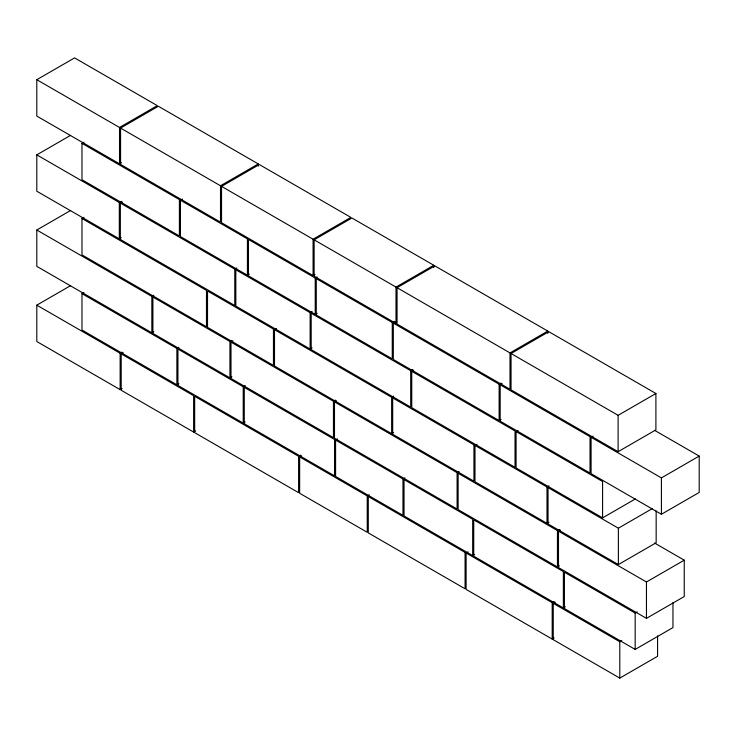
<?xml version="1.0" encoding="UTF-8"?>
<svg xmlns="http://www.w3.org/2000/svg" width="736" height="736" viewBox="0 0 736 736"><rect width="100%" height="100%" fill="white"/><g stroke="black" fill="none" stroke-linecap="round" stroke-linejoin="round"><path stroke-width="1.1" d="M36.8 79.709L74.584 57.896L157.302 105.644L119.517 127.466L36.8 79.709L36.8 116.076L119.517 163.824L121.504 162.674M121.293 237.71L119.306 238.85L36.8 191.222L36.8 154.854L70.61 135.341M81.981 143.373L179.4 199.612L179.4 235.971L81.981 179.731L81.981 143.373L83.978 142.223M120.566 128.073L220.496 185.766L220.496 222.125L120.566 164.432L120.566 128.073L158.35 106.251L258.281 163.944L258.281 166.216M153.833 331.642L151.846 332.792L36.8 266.368L36.8 230.009L70.61 210.487M81.981 218.518L206.476 290.398L206.476 326.756L81.981 254.886L81.981 218.518L83.978 217.368M36.8 154.854L119.306 202.492L121.293 201.342M120.354 203.099L234.775 269.155L234.775 305.514L120.354 239.458L120.354 203.099L122.342 201.949M249.403 274.096L247.416 275.246L180.449 236.578L180.449 200.22L182.436 199.07M220.496 185.766L258.281 163.944M221.545 186.374L259.33 164.551L350.87 217.396L313.076 239.218L221.545 186.374L221.545 222.732L313.076 275.577L315.063 274.427M122.13 388.488L120.143 389.638L36.8 341.522L36.8 305.155L70.61 285.632M178.866 383.668L176.879 384.818L81.981 330.032L81.981 293.673L83.978 292.523M36.8 230.009L151.846 296.424L153.833 295.283M234.775 269.155L236.762 268.005M314.125 239.826L396.005 287.095L396.005 323.454L314.125 276.184L314.125 239.826L351.918 218.003L433.789 265.273L433.789 267.545M36.8 305.155L120.143 353.271L122.13 352.13M195.61 430.91L193.623 432.06L121.192 390.246L121.192 353.878L123.188 352.737M81.981 293.673L176.879 348.45L178.866 347.309M317.216 313.242L315.229 314.392L248.464 275.853L248.464 239.485L315.229 278.033L317.216 276.883M231.932 376.731L229.945 377.881L152.895 333.399L152.895 297.031L229.945 341.513L231.932 340.372M230.994 342.12L333.445 401.267L333.445 437.635L230.994 378.488L230.994 342.12L232.981 340.97M393.631 432.51L391.644 433.66L274.5 366.031L274.5 329.664L276.488 328.514M312.128 347.88L310.141 349.03L235.824 306.121L235.824 269.762L310.141 312.671L312.128 311.521M396.005 287.095L433.789 265.273M397.054 287.702L510.002 352.912L510.002 389.27L397.054 324.061L397.054 287.702L434.838 265.88L547.786 331.09L547.786 333.362M245.208 421.967L243.22 423.117L177.928 385.425L177.928 349.057L243.22 386.759L245.208 385.609M392.27 322.515L392.27 358.874L316.278 314.999L316.278 278.64L392.27 322.515L394.257 321.365M501.115 419.419L499.128 420.569L393.318 359.481L393.318 323.122L395.315 321.972M333.445 401.267L335.432 400.126M334.494 401.874L457.093 472.659L457.093 509.027L334.494 438.242L334.494 401.874L336.481 400.734M410.697 370.723L410.697 407.091L311.19 349.637L311.19 313.278L410.697 370.723L412.684 369.582M411.746 371.33L515.034 430.965L515.034 467.332L411.746 407.698L411.746 371.33L413.733 370.18M274.5 329.664L391.644 397.302L393.631 396.152M298.595 456.302L298.595 492.66L194.672 432.667L194.672 396.299L298.595 456.302L300.582 455.152M299.644 456.909L367.236 495.935L367.236 532.294L299.644 493.267L299.644 456.909L301.631 455.759M335.588 440.082L402.978 478.989L402.978 515.356L335.588 476.45L335.588 440.082L337.576 438.941M510.002 352.912L547.786 331.09M511.051 353.51L548.835 331.697L655.905 393.512L655.905 429.87L618.111 451.692L511.051 389.878L511.051 353.51L618.111 415.325L655.905 393.512M393.318 323.122L499.128 384.21L501.115 383.06M500.176 384.818L590.033 436.687L590.033 473.055L500.176 421.176L500.176 384.818L502.173 383.668M367.236 495.935L369.233 494.785M402.978 478.989L404.966 477.848M548.982 522.201L546.995 523.351L474.987 481.776L474.987 445.418L476.974 444.268M635.398 498.925L602.582 517.868L516.083 467.93L516.083 431.572L518.07 430.422M457.093 472.659L459.08 471.509M654.626 430.348L699.2 456.081L699.2 492.448L661.416 514.262L591.082 473.662L591.082 437.294L593.069 436.144M474.987 445.418L546.995 486.993L548.982 485.843M554.18 637.928L552.193 639.078L466.118 589.389L466.118 553.021L468.114 551.871M472.678 555.597L472.678 519.23L404.027 479.596L404.027 515.964L472.678 555.597L474.665 554.447M559.434 565.809L557.446 566.959L458.142 509.634L458.142 473.266L557.446 530.601L559.434 529.451M654.598 543.058L684.25 560.17L684.25 596.537L646.456 618.35L558.495 567.566L558.495 531.208L560.482 530.058M591.082 437.294L661.416 477.903L699.2 456.081M656.162 510.931L656.162 542.745L618.378 564.567L548.044 523.958L548.044 487.6L618.378 528.2L652.188 508.677M466.118 553.021L552.193 602.72L554.18 601.57M657.579 635.84L657.579 656.291L619.795 678.104L553.242 639.685L553.242 603.327L555.229 602.177M563.371 607.954L563.371 571.596L473.726 519.837L473.726 556.204L563.371 607.954L565.358 606.804M558.495 531.208L646.456 581.992L684.25 560.17M672.962 602.591L672.962 627.596L635.168 649.41L564.42 608.562L564.42 572.203L635.168 613.051L637.155 611.901M553.242 603.327L619.795 641.746L621.782 640.596M180.449 200.22L247.416 238.878L247.416 275.246M516.083 431.572L602.582 481.51L602.582 517.868M121.192 353.878L193.623 395.701L193.623 432.06M661.416 477.903L661.416 514.262M646.456 581.992L646.456 618.35M635.168 613.051L635.168 649.41M619.795 641.746L619.795 678.104M618.378 528.2L618.378 564.567M618.111 415.325L618.111 451.692M557.446 530.601L557.446 566.959M552.193 602.72L552.193 639.078M546.995 486.993L546.995 523.351M499.128 384.21L499.128 420.569M391.644 397.302L391.644 433.66M315.229 278.033L315.229 314.392M313.076 239.218L313.076 275.577M310.141 312.671L310.141 349.03M243.22 386.759L243.22 423.117M229.945 341.513L229.945 377.881M176.879 348.45L176.879 384.818M151.846 296.424L151.846 332.792M120.143 353.271L120.143 389.638M119.517 127.466L119.517 163.824M119.306 202.492L119.306 238.85M273.452 329.056L207.524 291.005L207.524 327.364L273.452 365.424L273.452 329.056M473.938 444.811L392.693 397.909L392.693 434.268L473.938 481.178L473.938 444.811M334.54 439.484L244.269 387.366L244.269 423.724L334.54 475.842L334.54 439.484M465.069 552.414L368.294 496.542L368.294 532.901L465.069 588.782L465.069 552.414"/></g></svg>
